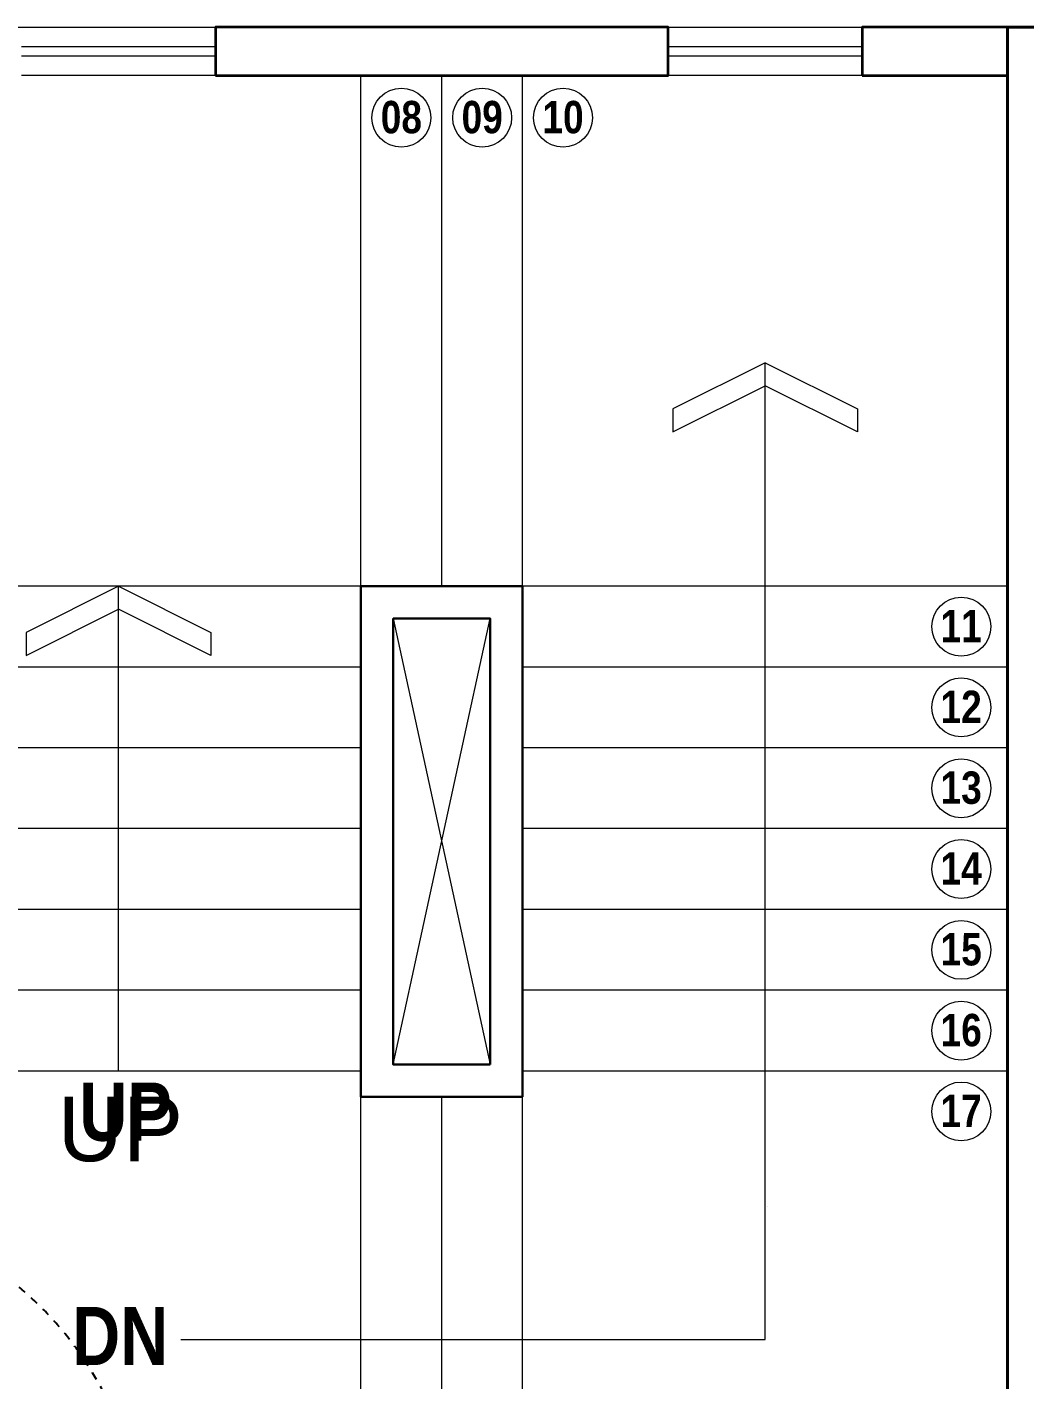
# Model space of a CAD drawing. Header units: millimetres. Extents: x 0 to 125073, y 0 to 71249.
# Drawn here: x 98457 to 101543, y 55288 to 59474 of the extents above; entities that cross this region are included whole.
import ezdxf
from ezdxf import colors
from ezdxf.entities.mleader import LeaderData, LeaderLine
from ezdxf.lldxf.tags import DXFTag
from ezdxf.math import Vec2, Vec3

# ---------------------------------------------------------------- set-up
doc = ezdxf.new("R2010")
doc.units = ezdxf.units.MM
doc.linetypes.add('DASH', pattern=[1, 0.5, -0.5])
doc.linetypes.add('DASHDOT', pattern=[1, 0.5, -0.25, 0, -0.25])
doc.layers.add('DA_BUILDING LINE', color=7, linetype='Continuous', lineweight=9, true_color=0xc2db0000)
for name, color, linetype, lineweight in [('DA_COLUMN', 40, 'Continuous', 40), ('DA_DOTTED LINES', 8, 'DASH', 5), ('DA_GUIDE LINE', 143, 'DASHDOT', 9), ('DA_LINE', 155, 'Continuous', 9), ('DA_RAILING', 243, 'Continuous', 30), ('DA_STAIRCASE', 122, 'Continuous', 9), ('DA_Text 1', 200, 'Continuous', 9), ('DA_TEXT IN SQ.FT', 193, 'Continuous', 9), ('DA_WALL', 7, 'Continuous', 35), ('DA_WINDOW', 4, 'Continuous', 9)]:
    doc.layers.add(name, color=color, linetype=linetype, lineweight=lineweight)
doc.layers.add('DA_COLUMN HATCH', color=251, linetype='Continuous')
doc.layers.add('DA_DOOR', color=35, linetype='Continuous')
doc.styles.add('FAT FONT', font='swisscbi.ttf')
doc.styles.get("Standard").update_dxf_attribs({"font": 'arial.ttf'})
tags = doc.linetypes.add('( Hidden )', pattern=[0.375, 0.25, -0.125]).pattern_tags.tags
tags[6:7] = [DXFTag(74, 4), DXFTag(75, 0), DXFTag(340, '0'), DXFTag(46, 1.0), DXFTag(50, 0.0), DXFTag(44, 0.0), DXFTag(45, 0.0)]
tags[4:5] = [DXFTag(74, 4), DXFTag(75, 0), DXFTag(340, '0'), DXFTag(46, 1.0), DXFTag(50, 0.0), DXFTag(44, 0.0), DXFTag(45, 0.0)]

# ---------------------------------------------------------------- blocks, each defined once
blk = doc.blocks.new('GSHGJSDFGJ')
at = {"layer": 'DA_BUILDING LINE', "linetype": '( Hidden )', "ltscale": 500}
blk.add_lwpolyline([(-3283.6, 99801.5), (676.4, 99801.5), (676.4, 97466.5), (1941.4, 97466.5), (1941.4, 98841.5), (6431.4, 98841.5), (6431.4, 95191.5), (5821.4, 95191.5), (5821.4, 93711.5), (6431.4, 93711.5), (6431.4, 90061.5), (-533.6, 90061.5), (-533.6, 91111.5), (-1283.6, 91111.5), (-2523.6, 91111.5), (-2523.6, 89661.5), (-5998.6, 89661.5)], dxfattribs=at)
blk = doc.blocks.new('SW')
at = {"layer": 'DA_DOOR'}
blk.add_line((-2207.4207, 1521.5481), (-2207.4207, 1520.4481), dxfattribs=at)
for points in [[(-2207.4207, 1521.5981), (-2207.4207, 1521.5481), (-2207.5207, 1521.5481), (-2207.5207, 1521.5981)], [(-2207.5207, 1521.5481), (-2208.4707, 1521.5481), (-2208.4707, 1521.4981), (-2207.5207, 1521.4981), (-2207.5207, 1521.5481)], [(-2207.4207, 1520.3981), (-2207.4207, 1520.4481), (-2207.5207, 1520.4481), (-2207.5207, 1520.3981)]]:
    blk.add_lwpolyline(points, dxfattribs=at)
at = {"layer": 'DA_DOOR', "linetype": 'DASH', "ltscale": 0.05}
blk.add_arc((-2207.4207, 1521.4948), 1.0514, 177.0917, 264.5384, dxfattribs=at)
blk = doc.blocks.new('DA_Mahavirjyot_CP_2022_01_13_dwg_AR-1-318932-Site')
at = {"layer": 'DA_GUIDE LINE', "linetype": 'Continuous', "flags": 128}
for points in [[(-8437, 11250), (-2812, 0), (0, 0), (-5625, 11250)], [(-8437, -11250), (-2812, 0), (0, 0), (-5625, -11250)]]:
    blk.add_lwpolyline(points, close=True, dxfattribs=at)
blk = doc.blocks.new('STAIR 2')
at = {"layer": 'DA_COLUMN'}
blk.add_lwpolyline([(6066.6693, 1857.3692), (6066.6693, 1857.1392), (6070.6293, 1857.1392), (6070.6293, 1862.1792), (6070.3993, 1862.1792), (6070.3993, 1857.3692)], close=True, dxfattribs=at)
at = {"layer": 'DA_DOTTED LINES', "linetype": '( Hidden )', "ltscale": 2}
for p, q in [((6068.4993, 1858.9692), (6068.7993, 1860.3492)), ((6068.4993, 1860.3492), (6068.7993, 1858.9692))]:
    blk.add_line(p, q, dxfattribs=at)
at = {"layer": 'DA_LINE', "flags": 128}
for points in [[(6067.8424, 1858.1192), (6069.6493, 1858.1192), (6069.6493, 1861.0693)], [(6067.6493, 1858.9492), (6067.6493, 1860.4492)]]:
    blk.add_lwpolyline(points, dxfattribs=at)
at = {"layer": 'DA_LINE'}
for centre in [(6068.5243, 1861.8987), (6068.7743, 1861.8987), (6069.0243, 1861.8987), (6070.2559, 1860.3242), (6070.2559, 1860.0742), (6070.2559, 1859.8242), (6070.2559, 1859.5742), (6070.2559, 1859.3242), (6070.2559, 1859.0742), (6070.2559, 1858.8242)]:
    blk.add_circle(centre, 0.0911, dxfattribs=at)
at = {"layer": 'DA_RAILING'}
for points in [[(6068.8993, 1858.8692), (6068.3993, 1858.8692), (6068.3993, 1860.4492), (6068.8993, 1860.4492)], [(6068.7993, 1858.9692), (6068.4993, 1858.9692), (6068.4993, 1860.3492), (6068.7993, 1860.3492)]]:
    blk.add_lwpolyline(points, close=True, dxfattribs=at)
at = {"layer": 'DA_STAIRCASE'}
for p, q in [((6068.3993, 1860.4492), (6068.3993, 1862.0292)), ((6068.6493, 1860.4492), (6068.6493, 1862.0292)), ((6068.8993, 1860.4492), (6068.8993, 1862.0292)), ((6068.3993, 1860.4492), (6066.8993, 1860.4492)), ((6070.3993, 1860.4492), (6068.8993, 1860.4492)), ((6068.3993, 1860.1992), (6066.8993, 1860.1992)), ((6070.3993, 1860.1992), (6068.8993, 1860.1992)), ((6068.3993, 1859.9492), (6066.8993, 1859.9492)), ((6070.3993, 1859.9492), (6068.8993, 1859.9492)), ((6068.3993, 1859.6992), (6066.8993, 1859.6992)), ((6070.3993, 1859.6992), (6068.8993, 1859.6992)), ((6068.3993, 1859.4492), (6066.8993, 1859.4492)), ((6070.3993, 1859.4492), (6068.8993, 1859.4492)), ((6068.3993, 1859.1992), (6066.8993, 1859.1992)), ((6070.3993, 1859.1992), (6068.8993, 1859.1992)), ((6068.3993, 1858.9492), (6066.8993, 1858.9492)), ((6070.3993, 1858.9492), (6068.8993, 1858.9492)), ((6068.3993, 1857.3692), (6068.3993, 1858.8692)), ((6068.6493, 1857.3692), (6068.6493, 1858.8692)), ((6068.8993, 1857.3692), (6068.8993, 1858.8692))]:
    blk.add_line(p, q, dxfattribs=at)
at = {"layer": 'DA_WALL'}
for points in [[(6067.9493, 1862.0292), (6069.3493, 1862.0292), (6069.3493, 1862.1792), (6067.9493, 1862.1792)], [(6069.9493, 1862.0292), (6070.3993, 1862.0292), (6070.3993, 1862.1792), (6069.9493, 1862.1792)]]:
    blk.add_lwpolyline(points, close=True, dxfattribs=at)
at = {"layer": 'DA_WINDOW'}
for points in [[(6067.3493, 1862.1792), (6067.9493, 1862.1792)], [(6069.3493, 1862.1792), (6069.9493, 1862.1792)], [(6070.3993, 1862.1792), (6070.3993, 1862.0292)], [(6067.3493, 1862.1192), (6067.9493, 1862.1192)], [(6067.9493, 1862.0892), (6067.3493, 1862.0892)], [(6069.3493, 1862.1192), (6069.9493, 1862.1192)], [(6069.9493, 1862.0892), (6069.3493, 1862.0892)], [(6070.3993, 1862.1192), (6070.3993, 1862.0892)], [(6067.9493, 1862.0292), (6067.3493, 1862.0292)], [(6069.9493, 1862.0292), (6069.3493, 1862.0292)]]:
    blk.add_lwpolyline(points, dxfattribs=at)
at = {"xscale": -2.54000507764466e-05, "yscale": 2.54000507764466e-05, "zscale": 2.54000507764466e-05, "rotation": 270}
for p in [(6069.6493, 1861.1408), (6067.6493, 1860.4492)]:
    blk.add_blockref('DA_Mahavirjyot_CP_2022_01_13_dwg_AR-1-318932-Site', p, dxfattribs=at)
at = {"layer": 'DA_DOOR', "rotation": 180}
blk.add_blockref('SW', (3859.2485, 3378.9673), dxfattribs=at)
at = {"layer": 'DA_LINE', "char_height": 0.18, "width": 0.408717, "attachment_point": 1, "line_spacing_factor": 0.986097, "style": 'FAT FONT'}
for s, insert in [('UP', (6067.5282, 1858.9136)), ('DN', (6067.506, 1858.2197))]:
    blk.add_mtext(s, dxfattribs=dict(at, insert=insert))
at = {"layer": 'DA_Text 1', "char_height": 0.1, "style": 'FAT FONT'}
for s, heights, insert, attachment_point in [('08', [-0.102], (6068.4607, 1861.9506), 1), ('09', [-0.102], (6068.7107, 1861.9506), 1), ('10', [-0.102], (6068.9607, 1861.9506), 1), ('11', [-0.1], (6070.3194, 1860.3761), 3), ('12', [-0.1], (6070.3194, 1860.1261), 3), ('13', [-0.1029], (6070.3194, 1859.8761), 3), ('14', [-0.1], (6070.3194, 1859.6261), 3), ('15', [-0.1027], (6070.3194, 1859.3761), 3), ('16', [-0.102], (6070.3194, 1859.1261), 3), ('17', [-0.1], (6070.3194, 1858.8761), 3)]:
    blk.add_mtext_dynamic_manual_height_columns(s, width=0.216685, gutter_width=0.0125, heights=heights, dxfattribs=dict(at, insert=insert, attachment_point=attachment_point))
blk = doc.blocks.new('A$Cfed68cb1')
at = {"layer": 'DA_TEXT IN SQ.FT', "insert": (-10.0344, -2.3489), "char_height": 0.1, "width": 1.710583, "attachment_point": 1}
blk.add_mtext('\\pxqc;{\\H2x;UP}', dxfattribs=at)
blk = doc.blocks.new('SERVICE CORE')
at = {"layer": 'DA_LINE', "flags": 128}
blk.add_lwpolyline([(6099.7247, 1560.8517), (6099.7247, 1560.8517)], close=True, dxfattribs=at)
at = {"layer": 'DA_COLUMN HATCH'}
blk.add_blockref('STAIR 2', (30.0677, -297.6774), dxfattribs=at)
at = {"layer": 'DA_WALL', "color": 240, "true_color": 0xed1f24}
ml = blk.add_multileader_mtext('Standard', dxfattribs=at)
ml.set_content('', color=(237, 31, 36))
ml.set_leader_properties()
ml.build(insert=Vec2(0, 0))
ml.multileader.update_dxf_attribs({"text_right_attachment_type": 6, "text_top_attachment_type": 32, "text_bottom_attachment_type": 4786, "dogleg_length": 0.36})
ctx = ml.context
ctx.base_point, ctx.plane_origin = Vec3(6095.782, 1563.4551), Vec3(6095.422, 1562.678)
ctx.right_attachment = 6
notes = []
notes.append((ctx, [(0, (1, 1, 0), (6095.422, 1563.4551), (1, 0), 0.36, [(0, [(6095.422, 1562.678)], 0, [])])]))
ctx.mtext.insert, ctx.mtext.flow_direction = Vec3(6097.782, 1565.4551), 5
for ctx, leaders in notes:
    for number, flags, end, landing, length, lines in leaders:
        leader = LeaderData()
        leader.index, (leader.has_last_leader_line, leader.has_dogleg_vector, leader.attachment_direction) = number, flags
        leader.last_leader_point, leader.dogleg_vector, leader.dogleg_length = Vec3(end), Vec3(landing), length
        for number, points, colour, breaks in lines:
            line = LeaderLine()
            line.index, line.vertices, line.color, line.breaks = number, Vec3.list(points), colors.encode_raw_color(colour), breaks
            leader.lines.append(line)
        ctx.leaders.append(leader)

msp = doc.modelspace()

# ---------------------------------------------------------------- block references
at = {"color": 1, "xscale": 1000, "yscale": 1000, "zscale": 1000}
msp.add_blockref('A$Cfed68cb1', (107924.22813, 58513.9767), dxfattribs=at)
at = {"layer": 'DA_BUILDING LINE'}
msp.add_blockref('GSHGJSDFGJ', (101042.82231, -40327.54866), dxfattribs=at)
at = {"layer": 'DA_WALL', "xscale": 1000, "yscale": 1000, "zscale": 1000}
msp.add_blockref('SERVICE CORE', (-5998977.75966, -1505027.75827), dxfattribs=at)

doc.saveas('drawing.dxf')
